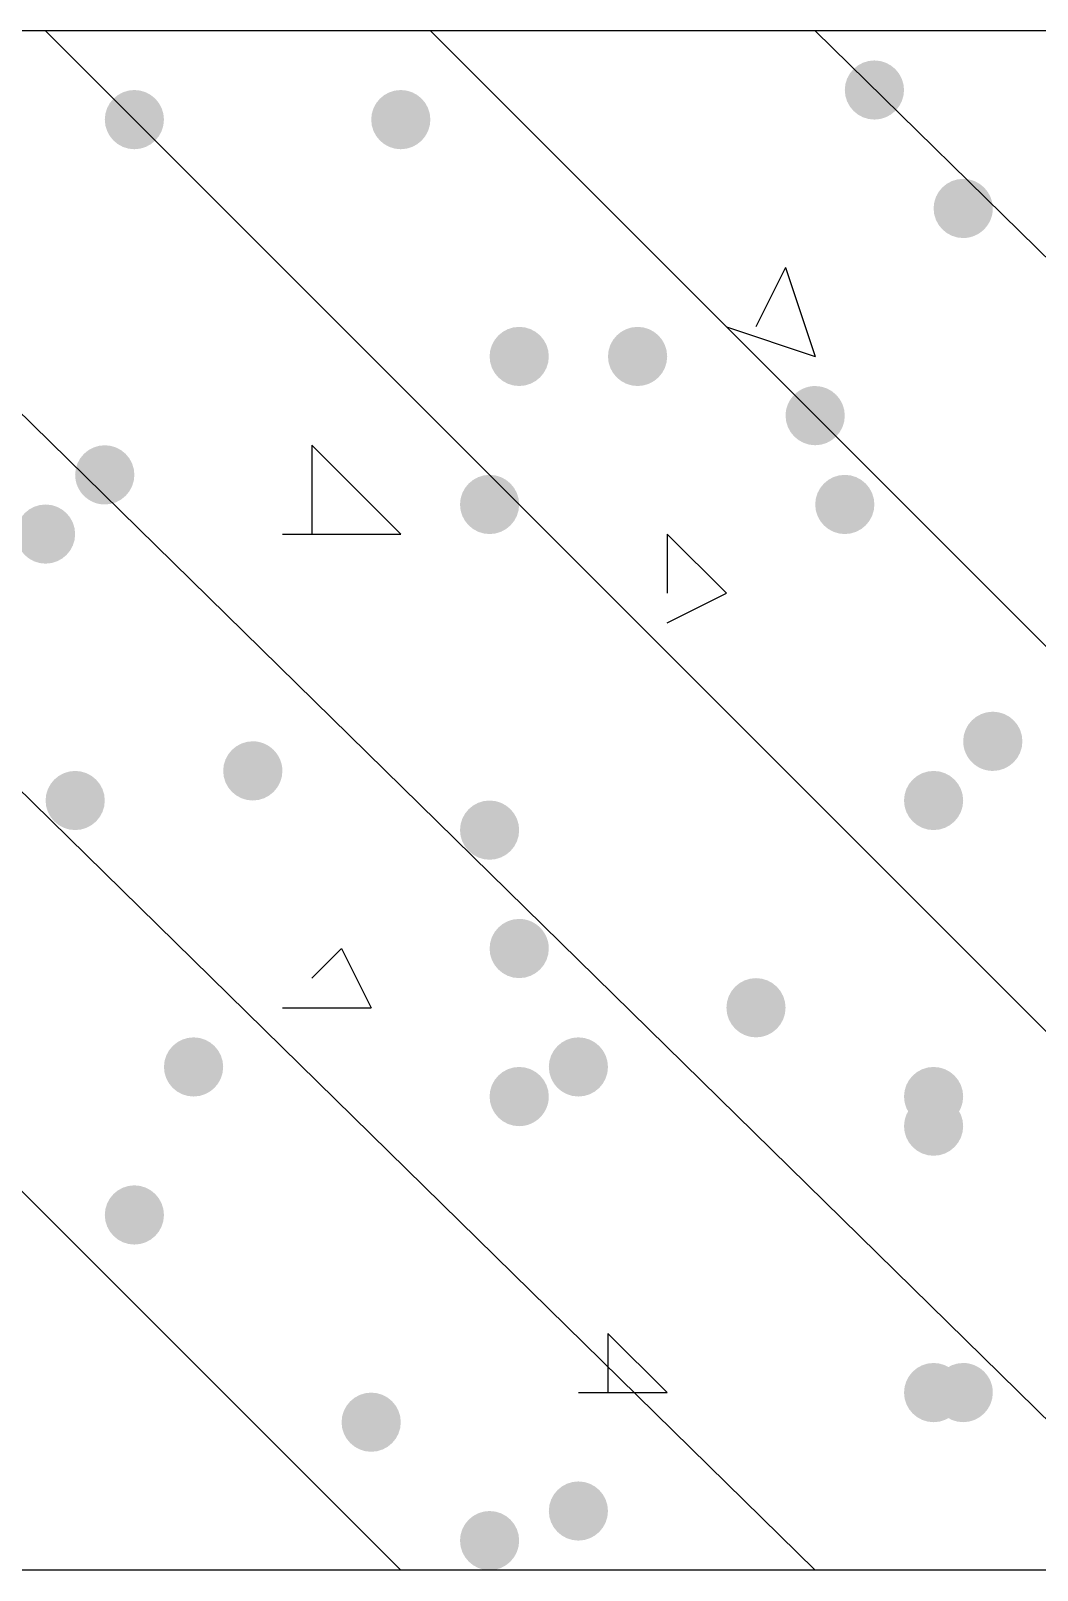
# Model space of a CAD drawing. Header units: inches. Extents: x 11 to 286, y 6 to 196.
# Drawn here: x 107.054 to 108.493, y 91.75 to 93.952 of the extents above; entities that cross this region are included whole.
import ezdxf

# ---------------------------------------------------------------- set-up
doc = ezdxf.new("R2010")
doc.units = ezdxf.units.IN
doc.header["$MEASUREMENT"] = 0
doc.layers.add('PDF_几何图形', color=7, linetype='Continuous')
doc.layers.add('PDF_实体填充', color=7, linetype='Continuous', true_color=0xffffff)

msp = doc.modelspace()

# ---------------------------------------------------------------- hatches: boundary and pattern name
at = {"layer": 'PDF_实体填充', "transparency": 33554559}
h = msp.add_hatch(color=7, dxfattribs=at)
edge = h.paths.add_edge_path(flags=0)
edge.add_spline(control_points=[(108.3028, 93.8671), (108.3028, 93.8438), (108.2837, 93.8248), (108.2604, 93.8248)], knot_values=[0, 0, 0, 0, 1, 1, 1, 1], degree=3, periodic=0)
edge.add_spline(control_points=[(108.2604, 93.8248), (108.2372, 93.8248), (108.2181, 93.8438), (108.2181, 93.8671)], knot_values=[0, 0, 0, 0, 1, 1, 1, 1], degree=3, periodic=0)
edge.add_line((108.2181, 93.8671), (108.2181, 93.8671))
edge.add_spline(control_points=[(108.2181, 93.8671), (108.2181, 93.8904), (108.2372, 93.9094), (108.2604, 93.9094)], knot_values=[0, 0, 0, 0, 1, 1, 1, 1], degree=3, periodic=0)
edge.add_spline(control_points=[(108.2604, 93.9094), (108.2837, 93.9094), (108.3028, 93.8904), (108.3028, 93.8671)], knot_values=[0, 0, 0, 0, 1, 1, 1, 1], degree=3, periodic=0)
edge.add_line((108.3028, 93.8671), (108.3028, 93.8671))
edge.add_line((108.3028, 93.8671), (108.3028, 93.8671))
h = msp.add_hatch(color=7, dxfattribs=at)
edge = h.paths.add_edge_path(flags=0)
edge.add_spline(control_points=[(107.2444, 93.8248), (107.2444, 93.8015), (107.2254, 93.7824), (107.2021, 93.7824)], knot_values=[0, 0, 0, 0, 1, 1, 1, 1], degree=3, periodic=0)
edge.add_spline(control_points=[(107.2021, 93.7824), (107.1788, 93.7824), (107.1598, 93.8015), (107.1598, 93.8248)], knot_values=[0, 0, 0, 0, 1, 1, 1, 1], degree=3, periodic=0)
edge.add_line((107.1598, 93.8248), (107.1598, 93.8248))
edge.add_spline(control_points=[(107.1598, 93.8248), (107.1598, 93.8481), (107.1788, 93.8671), (107.2021, 93.8671)], knot_values=[0, 0, 0, 0, 1, 1, 1, 1], degree=3, periodic=0)
edge.add_spline(control_points=[(107.2021, 93.8671), (107.2254, 93.8671), (107.2444, 93.8481), (107.2444, 93.8248)], knot_values=[0, 0, 0, 0, 1, 1, 1, 1], degree=3, periodic=0)
edge.add_line((107.2444, 93.8248), (107.2444, 93.8248))
edge.add_line((107.2444, 93.8248), (107.2444, 93.8248))
h = msp.add_hatch(color=7, dxfattribs=at)
edge = h.paths.add_edge_path(flags=0)
edge.add_spline(control_points=[(107.6254, 93.8248), (107.6254, 93.8015), (107.6064, 93.7824), (107.5831, 93.7824)], knot_values=[0, 0, 0, 0, 1, 1, 1, 1], degree=3, periodic=0)
edge.add_spline(control_points=[(107.5831, 93.7824), (107.5598, 93.7824), (107.5408, 93.8015), (107.5408, 93.8248)], knot_values=[0, 0, 0, 0, 1, 1, 1, 1], degree=3, periodic=0)
edge.add_line((107.5408, 93.8248), (107.5408, 93.8248))
edge.add_spline(control_points=[(107.5408, 93.8248), (107.5408, 93.8481), (107.5598, 93.8671), (107.5831, 93.8671)], knot_values=[0, 0, 0, 0, 1, 1, 1, 1], degree=3, periodic=0)
edge.add_spline(control_points=[(107.5831, 93.8671), (107.6064, 93.8671), (107.6254, 93.8481), (107.6254, 93.8248)], knot_values=[0, 0, 0, 0, 1, 1, 1, 1], degree=3, periodic=0)
edge.add_line((107.6254, 93.8248), (107.6254, 93.8248))
edge.add_line((107.6254, 93.8248), (107.6254, 93.8248))
h = msp.add_hatch(color=7, dxfattribs=at)
edge = h.paths.add_edge_path(flags=0)
edge.add_spline(control_points=[(108.4298, 93.6978), (108.4298, 93.6745), (108.4107, 93.6554), (108.3874, 93.6554)], knot_values=[0, 0, 0, 0, 1, 1, 1, 1], degree=3, periodic=0)
edge.add_spline(control_points=[(108.3874, 93.6554), (108.3642, 93.6554), (108.3451, 93.6745), (108.3451, 93.6978)], knot_values=[0, 0, 0, 0, 1, 1, 1, 1], degree=3, periodic=0)
edge.add_line((108.3451, 93.6978), (108.3451, 93.6978))
edge.add_spline(control_points=[(108.3451, 93.6978), (108.3451, 93.7211), (108.3642, 93.7401), (108.3874, 93.7401)], knot_values=[0, 0, 0, 0, 1, 1, 1, 1], degree=3, periodic=0)
edge.add_spline(control_points=[(108.3874, 93.7401), (108.4107, 93.7401), (108.4298, 93.7211), (108.4298, 93.6978)], knot_values=[0, 0, 0, 0, 1, 1, 1, 1], degree=3, periodic=0)
edge.add_line((108.4298, 93.6978), (108.4298, 93.6978))
edge.add_line((108.4298, 93.6978), (108.4298, 93.6978))
h = msp.add_hatch(color=7, dxfattribs=at)
edge = h.paths.add_edge_path(flags=0)
edge.add_spline(control_points=[(107.7948, 93.4861), (107.7948, 93.4628), (107.7757, 93.4438), (107.7524, 93.4438)], knot_values=[0, 0, 0, 0, 1, 1, 1, 1], degree=3, periodic=0)
edge.add_spline(control_points=[(107.7524, 93.4438), (107.7292, 93.4438), (107.7101, 93.4628), (107.7101, 93.4861)], knot_values=[0, 0, 0, 0, 1, 1, 1, 1], degree=3, periodic=0)
edge.add_line((107.7101, 93.4861), (107.7101, 93.4861))
edge.add_spline(control_points=[(107.7101, 93.4861), (107.7101, 93.5094), (107.7292, 93.5284), (107.7524, 93.5284)], knot_values=[0, 0, 0, 0, 1, 1, 1, 1], degree=3, periodic=0)
edge.add_spline(control_points=[(107.7524, 93.5284), (107.7757, 93.5284), (107.7948, 93.5094), (107.7948, 93.4861)], knot_values=[0, 0, 0, 0, 1, 1, 1, 1], degree=3, periodic=0)
edge.add_line((107.7948, 93.4861), (107.7948, 93.4861))
edge.add_line((107.7948, 93.4861), (107.7948, 93.4861))
h = msp.add_hatch(color=7, dxfattribs=at)
edge = h.paths.add_edge_path(flags=0)
edge.add_spline(control_points=[(107.9641, 93.4861), (107.9641, 93.4628), (107.9451, 93.4438), (107.9218, 93.4438)], knot_values=[0, 0, 0, 0, 1, 1, 1, 1], degree=3, periodic=0)
edge.add_spline(control_points=[(107.9218, 93.4438), (107.8985, 93.4438), (107.8794, 93.4628), (107.8794, 93.4861)], knot_values=[0, 0, 0, 0, 1, 1, 1, 1], degree=3, periodic=0)
edge.add_line((107.8794, 93.4861), (107.8794, 93.4861))
edge.add_spline(control_points=[(107.8794, 93.4861), (107.8794, 93.5094), (107.8985, 93.5284), (107.9218, 93.5284)], knot_values=[0, 0, 0, 0, 1, 1, 1, 1], degree=3, periodic=0)
edge.add_spline(control_points=[(107.9218, 93.5284), (107.9451, 93.5284), (107.9641, 93.5094), (107.9641, 93.4861)], knot_values=[0, 0, 0, 0, 1, 1, 1, 1], degree=3, periodic=0)
edge.add_line((107.9641, 93.4861), (107.9641, 93.4861))
edge.add_line((107.9641, 93.4861), (107.9641, 93.4861))
h = msp.add_hatch(color=7, dxfattribs=at)
edge = h.paths.add_edge_path(flags=0)
edge.add_spline(control_points=[(108.2181, 93.4014), (108.2181, 93.3782), (108.1991, 93.3591), (108.1758, 93.3591)], knot_values=[0, 0, 0, 0, 1, 1, 1, 1], degree=3, periodic=0)
edge.add_spline(control_points=[(108.1758, 93.3591), (108.1525, 93.3591), (108.1334, 93.3782), (108.1334, 93.4014)], knot_values=[0, 0, 0, 0, 1, 1, 1, 1], degree=3, periodic=0)
edge.add_line((108.1334, 93.4014), (108.1334, 93.4014))
edge.add_spline(control_points=[(108.1334, 93.4014), (108.1334, 93.4247), (108.1525, 93.4438), (108.1758, 93.4438)], knot_values=[0, 0, 0, 0, 1, 1, 1, 1], degree=3, periodic=0)
edge.add_spline(control_points=[(108.1758, 93.4438), (108.1991, 93.4438), (108.2181, 93.4247), (108.2181, 93.4014)], knot_values=[0, 0, 0, 0, 1, 1, 1, 1], degree=3, periodic=0)
edge.add_line((108.2181, 93.4014), (108.2181, 93.4014))
edge.add_line((108.2181, 93.4014), (108.2181, 93.4014))
h = msp.add_hatch(color=7, dxfattribs=at)
edge = h.paths.add_edge_path(flags=0)
edge.add_spline(control_points=[(107.2021, 93.3168), (107.2021, 93.2935), (107.1831, 93.2744), (107.1598, 93.2744)], knot_values=[0, 0, 0, 0, 1, 1, 1, 1], degree=3, periodic=0)
edge.add_spline(control_points=[(107.1598, 93.2744), (107.1365, 93.2744), (107.1174, 93.2935), (107.1174, 93.3168)], knot_values=[0, 0, 0, 0, 1, 1, 1, 1], degree=3, periodic=0)
edge.add_line((107.1174, 93.3168), (107.1174, 93.3168))
edge.add_spline(control_points=[(107.1174, 93.3168), (107.1174, 93.3401), (107.1365, 93.3591), (107.1598, 93.3591)], knot_values=[0, 0, 0, 0, 1, 1, 1, 1], degree=3, periodic=0)
edge.add_spline(control_points=[(107.1598, 93.3591), (107.1831, 93.3591), (107.2021, 93.3401), (107.2021, 93.3168)], knot_values=[0, 0, 0, 0, 1, 1, 1, 1], degree=3, periodic=0)
edge.add_line((107.2021, 93.3168), (107.2021, 93.3168))
edge.add_line((107.2021, 93.3168), (107.2021, 93.3168))
h = msp.add_hatch(color=7, dxfattribs=at)
edge = h.paths.add_edge_path(flags=0)
edge.add_spline(control_points=[(107.7524, 93.2744), (107.7524, 93.2512), (107.7334, 93.2321), (107.7101, 93.2321)], knot_values=[0, 0, 0, 0, 1, 1, 1, 1], degree=3, periodic=0)
edge.add_spline(control_points=[(107.7101, 93.2321), (107.6868, 93.2321), (107.6678, 93.2512), (107.6678, 93.2744)], knot_values=[0, 0, 0, 0, 1, 1, 1, 1], degree=3, periodic=0)
edge.add_line((107.6678, 93.2744), (107.6678, 93.2744))
edge.add_spline(control_points=[(107.6678, 93.2744), (107.6678, 93.2977), (107.6868, 93.3168), (107.7101, 93.3168)], knot_values=[0, 0, 0, 0, 1, 1, 1, 1], degree=3, periodic=0)
edge.add_spline(control_points=[(107.7101, 93.3168), (107.7334, 93.3168), (107.7524, 93.2977), (107.7524, 93.2744)], knot_values=[0, 0, 0, 0, 1, 1, 1, 1], degree=3, periodic=0)
edge.add_line((107.7524, 93.2744), (107.7524, 93.2744))
edge.add_line((107.7524, 93.2744), (107.7524, 93.2744))
h = msp.add_hatch(color=7, dxfattribs=at)
edge = h.paths.add_edge_path(flags=0)
edge.add_spline(control_points=[(108.2604, 93.2744), (108.2604, 93.2512), (108.2414, 93.2321), (108.2181, 93.2321)], knot_values=[0, 0, 0, 0, 1, 1, 1, 1], degree=3, periodic=0)
edge.add_spline(control_points=[(108.2181, 93.2321), (108.1948, 93.2321), (108.1758, 93.2512), (108.1758, 93.2744)], knot_values=[0, 0, 0, 0, 1, 1, 1, 1], degree=3, periodic=0)
edge.add_line((108.1758, 93.2744), (108.1758, 93.2744))
edge.add_spline(control_points=[(108.1758, 93.2744), (108.1758, 93.2977), (108.1948, 93.3168), (108.2181, 93.3168)], knot_values=[0, 0, 0, 0, 1, 1, 1, 1], degree=3, periodic=0)
edge.add_spline(control_points=[(108.2181, 93.3168), (108.2414, 93.3168), (108.2604, 93.2977), (108.2604, 93.2744)], knot_values=[0, 0, 0, 0, 1, 1, 1, 1], degree=3, periodic=0)
edge.add_line((108.2604, 93.2744), (108.2604, 93.2744))
edge.add_line((108.2604, 93.2744), (108.2604, 93.2744))
h = msp.add_hatch(color=7, dxfattribs=at)
edge = h.paths.add_edge_path(flags=0)
edge.add_spline(control_points=[(107.1174, 93.2321), (107.1174, 93.2088), (107.0984, 93.1898), (107.0751, 93.1898)], knot_values=[0, 0, 0, 0, 1, 1, 1, 1], degree=3, periodic=0)
edge.add_spline(control_points=[(107.0751, 93.1898), (107.0518, 93.1898), (107.0328, 93.2088), (107.0328, 93.2321)], knot_values=[0, 0, 0, 0, 1, 1, 1, 1], degree=3, periodic=0)
edge.add_line((107.0328, 93.2321), (107.0328, 93.2321))
edge.add_spline(control_points=[(107.0328, 93.2321), (107.0328, 93.2554), (107.0518, 93.2744), (107.0751, 93.2744)], knot_values=[0, 0, 0, 0, 1, 1, 1, 1], degree=3, periodic=0)
edge.add_spline(control_points=[(107.0751, 93.2744), (107.0984, 93.2744), (107.1174, 93.2554), (107.1174, 93.2321)], knot_values=[0, 0, 0, 0, 1, 1, 1, 1], degree=3, periodic=0)
edge.add_line((107.1174, 93.2321), (107.1174, 93.2321))
edge.add_line((107.1174, 93.2321), (107.1174, 93.2321))
h = msp.add_hatch(color=7, dxfattribs=at)
edge = h.paths.add_edge_path(flags=0)
edge.add_spline(control_points=[(108.4721, 92.9358), (108.4721, 92.9125), (108.4531, 92.8934), (108.4298, 92.8934)], knot_values=[0, 0, 0, 0, 1, 1, 1, 1], degree=3, periodic=0)
edge.add_spline(control_points=[(108.4298, 92.8934), (108.4065, 92.8934), (108.3874, 92.9125), (108.3874, 92.9358)], knot_values=[0, 0, 0, 0, 1, 1, 1, 1], degree=3, periodic=0)
edge.add_line((108.3874, 92.9358), (108.3874, 92.9358))
edge.add_spline(control_points=[(108.3874, 92.9358), (108.3874, 92.9591), (108.4065, 92.9781), (108.4298, 92.9781)], knot_values=[0, 0, 0, 0, 1, 1, 1, 1], degree=3, periodic=0)
edge.add_spline(control_points=[(108.4298, 92.9781), (108.4531, 92.9781), (108.4721, 92.9591), (108.4721, 92.9358)], knot_values=[0, 0, 0, 0, 1, 1, 1, 1], degree=3, periodic=0)
edge.add_line((108.4721, 92.9358), (108.4721, 92.9358))
edge.add_line((108.4721, 92.9358), (108.4721, 92.9358))
h = msp.add_hatch(color=7, dxfattribs=at)
edge = h.paths.add_edge_path(flags=0)
edge.add_spline(control_points=[(107.4138, 92.8934), (107.4138, 92.8702), (107.3947, 92.8511), (107.3714, 92.8511)], knot_values=[0, 0, 0, 0, 1, 1, 1, 1], degree=3, periodic=0)
edge.add_spline(control_points=[(107.3714, 92.8511), (107.3482, 92.8511), (107.3291, 92.8702), (107.3291, 92.8934)], knot_values=[0, 0, 0, 0, 1, 1, 1, 1], degree=3, periodic=0)
edge.add_line((107.3291, 92.8934), (107.3291, 92.8934))
edge.add_spline(control_points=[(107.3291, 92.8934), (107.3291, 92.9167), (107.3482, 92.9358), (107.3714, 92.9358)], knot_values=[0, 0, 0, 0, 1, 1, 1, 1], degree=3, periodic=0)
edge.add_spline(control_points=[(107.3714, 92.9358), (107.3947, 92.9358), (107.4138, 92.9167), (107.4138, 92.8934)], knot_values=[0, 0, 0, 0, 1, 1, 1, 1], degree=3, periodic=0)
edge.add_line((107.4138, 92.8934), (107.4138, 92.8934))
edge.add_line((107.4138, 92.8934), (107.4138, 92.8934))
h = msp.add_hatch(color=7, dxfattribs=at)
edge = h.paths.add_edge_path(flags=0)
edge.add_spline(control_points=[(107.1598, 92.8511), (107.1598, 92.8278), (107.1407, 92.8088), (107.1174, 92.8088)], knot_values=[0, 0, 0, 0, 1, 1, 1, 1], degree=3, periodic=0)
edge.add_spline(control_points=[(107.1174, 92.8088), (107.0942, 92.8088), (107.0751, 92.8278), (107.0751, 92.8511)], knot_values=[0, 0, 0, 0, 1, 1, 1, 1], degree=3, periodic=0)
edge.add_line((107.0751, 92.8511), (107.0751, 92.8511))
edge.add_spline(control_points=[(107.0751, 92.8511), (107.0751, 92.8744), (107.0942, 92.8934), (107.1174, 92.8934)], knot_values=[0, 0, 0, 0, 1, 1, 1, 1], degree=3, periodic=0)
edge.add_spline(control_points=[(107.1174, 92.8934), (107.1407, 92.8934), (107.1598, 92.8744), (107.1598, 92.8511)], knot_values=[0, 0, 0, 0, 1, 1, 1, 1], degree=3, periodic=0)
edge.add_line((107.1598, 92.8511), (107.1598, 92.8511))
edge.add_line((107.1598, 92.8511), (107.1598, 92.8511))
h = msp.add_hatch(color=7, dxfattribs=at)
edge = h.paths.add_edge_path(flags=0)
edge.add_spline(control_points=[(108.3874, 92.8511), (108.3874, 92.8278), (108.3684, 92.8088), (108.3451, 92.8088)], knot_values=[0, 0, 0, 0, 1, 1, 1, 1], degree=3, periodic=0)
edge.add_spline(control_points=[(108.3451, 92.8088), (108.3218, 92.8088), (108.3028, 92.8278), (108.3028, 92.8511)], knot_values=[0, 0, 0, 0, 1, 1, 1, 1], degree=3, periodic=0)
edge.add_line((108.3028, 92.8511), (108.3028, 92.8511))
edge.add_spline(control_points=[(108.3028, 92.8511), (108.3028, 92.8744), (108.3218, 92.8934), (108.3451, 92.8934)], knot_values=[0, 0, 0, 0, 1, 1, 1, 1], degree=3, periodic=0)
edge.add_spline(control_points=[(108.3451, 92.8934), (108.3684, 92.8934), (108.3874, 92.8744), (108.3874, 92.8511)], knot_values=[0, 0, 0, 0, 1, 1, 1, 1], degree=3, periodic=0)
edge.add_line((108.3874, 92.8511), (108.3874, 92.8511))
edge.add_line((108.3874, 92.8511), (108.3874, 92.8511))
h = msp.add_hatch(color=7, dxfattribs=at)
edge = h.paths.add_edge_path(flags=0)
edge.add_spline(control_points=[(107.7524, 92.8088), (107.7524, 92.7855), (107.7334, 92.7664), (107.7101, 92.7664)], knot_values=[0, 0, 0, 0, 1, 1, 1, 1], degree=3, periodic=0)
edge.add_spline(control_points=[(107.7101, 92.7664), (107.6868, 92.7664), (107.6678, 92.7855), (107.6678, 92.8088)], knot_values=[0, 0, 0, 0, 1, 1, 1, 1], degree=3, periodic=0)
edge.add_line((107.6678, 92.8088), (107.6678, 92.8088))
edge.add_spline(control_points=[(107.6678, 92.8088), (107.6678, 92.8321), (107.6868, 92.8511), (107.7101, 92.8511)], knot_values=[0, 0, 0, 0, 1, 1, 1, 1], degree=3, periodic=0)
edge.add_spline(control_points=[(107.7101, 92.8511), (107.7334, 92.8511), (107.7524, 92.8321), (107.7524, 92.8088)], knot_values=[0, 0, 0, 0, 1, 1, 1, 1], degree=3, periodic=0)
edge.add_line((107.7524, 92.8088), (107.7524, 92.8088))
edge.add_line((107.7524, 92.8088), (107.7524, 92.8088))
h = msp.add_hatch(color=7, dxfattribs=at)
edge = h.paths.add_edge_path(flags=0)
edge.add_spline(control_points=[(107.7948, 92.6394), (107.7948, 92.6162), (107.7757, 92.5971), (107.7524, 92.5971)], knot_values=[0, 0, 0, 0, 1, 1, 1, 1], degree=3, periodic=0)
edge.add_spline(control_points=[(107.7524, 92.5971), (107.7292, 92.5971), (107.7101, 92.6162), (107.7101, 92.6394)], knot_values=[0, 0, 0, 0, 1, 1, 1, 1], degree=3, periodic=0)
edge.add_line((107.7101, 92.6394), (107.7101, 92.6394))
edge.add_spline(control_points=[(107.7101, 92.6394), (107.7101, 92.6627), (107.7292, 92.6818), (107.7524, 92.6818)], knot_values=[0, 0, 0, 0, 1, 1, 1, 1], degree=3, periodic=0)
edge.add_spline(control_points=[(107.7524, 92.6818), (107.7757, 92.6818), (107.7948, 92.6627), (107.7948, 92.6394)], knot_values=[0, 0, 0, 0, 1, 1, 1, 1], degree=3, periodic=0)
edge.add_line((107.7948, 92.6394), (107.7948, 92.6394))
edge.add_line((107.7948, 92.6394), (107.7948, 92.6394))
h = msp.add_hatch(color=7, dxfattribs=at)
edge = h.paths.add_edge_path(flags=0)
edge.add_spline(control_points=[(108.1334, 92.5548), (108.1334, 92.5315), (108.1144, 92.5124), (108.0911, 92.5124)], knot_values=[0, 0, 0, 0, 1, 1, 1, 1], degree=3, periodic=0)
edge.add_spline(control_points=[(108.0911, 92.5124), (108.0678, 92.5124), (108.0488, 92.5315), (108.0488, 92.5548)], knot_values=[0, 0, 0, 0, 1, 1, 1, 1], degree=3, periodic=0)
edge.add_line((108.0488, 92.5548), (108.0488, 92.5548))
edge.add_spline(control_points=[(108.0488, 92.5548), (108.0488, 92.5781), (108.0678, 92.5971), (108.0911, 92.5971)], knot_values=[0, 0, 0, 0, 1, 1, 1, 1], degree=3, periodic=0)
edge.add_spline(control_points=[(108.0911, 92.5971), (108.1144, 92.5971), (108.1334, 92.5781), (108.1334, 92.5548)], knot_values=[0, 0, 0, 0, 1, 1, 1, 1], degree=3, periodic=0)
edge.add_line((108.1334, 92.5548), (108.1334, 92.5548))
edge.add_line((108.1334, 92.5548), (108.1334, 92.5548))
h = msp.add_hatch(color=7, dxfattribs=at)
edge = h.paths.add_edge_path(flags=0)
edge.add_spline(control_points=[(107.3291, 92.4701), (107.3291, 92.4468), (107.3101, 92.4278), (107.2868, 92.4278)], knot_values=[0, 0, 0, 0, 1, 1, 1, 1], degree=3, periodic=0)
edge.add_spline(control_points=[(107.2868, 92.4278), (107.2635, 92.4278), (107.2444, 92.4468), (107.2444, 92.4701)], knot_values=[0, 0, 0, 0, 1, 1, 1, 1], degree=3, periodic=0)
edge.add_line((107.2444, 92.4701), (107.2444, 92.4701))
edge.add_spline(control_points=[(107.2444, 92.4701), (107.2444, 92.4934), (107.2635, 92.5124), (107.2868, 92.5124)], knot_values=[0, 0, 0, 0, 1, 1, 1, 1], degree=3, periodic=0)
edge.add_spline(control_points=[(107.2868, 92.5124), (107.3101, 92.5124), (107.3291, 92.4934), (107.3291, 92.4701)], knot_values=[0, 0, 0, 0, 1, 1, 1, 1], degree=3, periodic=0)
edge.add_line((107.3291, 92.4701), (107.3291, 92.4701))
edge.add_line((107.3291, 92.4701), (107.3291, 92.4701))
h = msp.add_hatch(color=7, dxfattribs=at)
edge = h.paths.add_edge_path(flags=0)
edge.add_spline(control_points=[(107.8794, 92.4701), (107.8794, 92.4468), (107.8604, 92.4278), (107.8371, 92.4278)], knot_values=[0, 0, 0, 0, 1, 1, 1, 1], degree=3, periodic=0)
edge.add_spline(control_points=[(107.8371, 92.4278), (107.8138, 92.4278), (107.7948, 92.4468), (107.7948, 92.4701)], knot_values=[0, 0, 0, 0, 1, 1, 1, 1], degree=3, periodic=0)
edge.add_line((107.7948, 92.4701), (107.7948, 92.4701))
edge.add_spline(control_points=[(107.7948, 92.4701), (107.7948, 92.4934), (107.8138, 92.5124), (107.8371, 92.5124)], knot_values=[0, 0, 0, 0, 1, 1, 1, 1], degree=3, periodic=0)
edge.add_spline(control_points=[(107.8371, 92.5124), (107.8604, 92.5124), (107.8794, 92.4934), (107.8794, 92.4701)], knot_values=[0, 0, 0, 0, 1, 1, 1, 1], degree=3, periodic=0)
edge.add_line((107.8794, 92.4701), (107.8794, 92.4701))
edge.add_line((107.8794, 92.4701), (107.8794, 92.4701))
h = msp.add_hatch(color=7, dxfattribs=at)
edge = h.paths.add_edge_path(flags=0)
edge.add_spline(control_points=[(107.7948, 92.4278), (107.7948, 92.4045), (107.7757, 92.3854), (107.7524, 92.3854)], knot_values=[0, 0, 0, 0, 1, 1, 1, 1], degree=3, periodic=0)
edge.add_spline(control_points=[(107.7524, 92.3854), (107.7292, 92.3854), (107.7101, 92.4045), (107.7101, 92.4278)], knot_values=[0, 0, 0, 0, 1, 1, 1, 1], degree=3, periodic=0)
edge.add_line((107.7101, 92.4278), (107.7101, 92.4278))
edge.add_spline(control_points=[(107.7101, 92.4278), (107.7101, 92.4511), (107.7292, 92.4701), (107.7524, 92.4701)], knot_values=[0, 0, 0, 0, 1, 1, 1, 1], degree=3, periodic=0)
edge.add_spline(control_points=[(107.7524, 92.4701), (107.7757, 92.4701), (107.7948, 92.4511), (107.7948, 92.4278)], knot_values=[0, 0, 0, 0, 1, 1, 1, 1], degree=3, periodic=0)
edge.add_line((107.7948, 92.4278), (107.7948, 92.4278))
edge.add_line((107.7948, 92.4278), (107.7948, 92.4278))
h = msp.add_hatch(color=7, dxfattribs=at)
edge = h.paths.add_edge_path(flags=0)
edge.add_spline(control_points=[(108.3874, 92.4278), (108.3874, 92.4045), (108.3684, 92.3854), (108.3451, 92.3854)], knot_values=[0, 0, 0, 0, 1, 1, 1, 1], degree=3, periodic=0)
edge.add_spline(control_points=[(108.3451, 92.3854), (108.3218, 92.3854), (108.3028, 92.4045), (108.3028, 92.4278)], knot_values=[0, 0, 0, 0, 1, 1, 1, 1], degree=3, periodic=0)
edge.add_line((108.3028, 92.4278), (108.3028, 92.4278))
edge.add_spline(control_points=[(108.3028, 92.4278), (108.3028, 92.4511), (108.3218, 92.4701), (108.3451, 92.4701)], knot_values=[0, 0, 0, 0, 1, 1, 1, 1], degree=3, periodic=0)
edge.add_spline(control_points=[(108.3451, 92.4701), (108.3684, 92.4701), (108.3874, 92.4511), (108.3874, 92.4278)], knot_values=[0, 0, 0, 0, 1, 1, 1, 1], degree=3, periodic=0)
edge.add_line((108.3874, 92.4278), (108.3874, 92.4278))
edge.add_line((108.3874, 92.4278), (108.3874, 92.4278))
h = msp.add_hatch(color=7, dxfattribs=at)
edge = h.paths.add_edge_path(flags=0)
edge.add_spline(control_points=[(108.3874, 92.3854), (108.3874, 92.3622), (108.3684, 92.3431), (108.3451, 92.3431)], knot_values=[0, 0, 0, 0, 1, 1, 1, 1], degree=3, periodic=0)
edge.add_spline(control_points=[(108.3451, 92.3431), (108.3218, 92.3431), (108.3028, 92.3622), (108.3028, 92.3854)], knot_values=[0, 0, 0, 0, 1, 1, 1, 1], degree=3, periodic=0)
edge.add_line((108.3028, 92.3854), (108.3028, 92.3854))
edge.add_spline(control_points=[(108.3028, 92.3854), (108.3028, 92.4087), (108.3218, 92.4278), (108.3451, 92.4278)], knot_values=[0, 0, 0, 0, 1, 1, 1, 1], degree=3, periodic=0)
edge.add_spline(control_points=[(108.3451, 92.4278), (108.3684, 92.4278), (108.3874, 92.4087), (108.3874, 92.3854)], knot_values=[0, 0, 0, 0, 1, 1, 1, 1], degree=3, periodic=0)
edge.add_line((108.3874, 92.3854), (108.3874, 92.3854))
edge.add_line((108.3874, 92.3854), (108.3874, 92.3854))
h = msp.add_hatch(color=7, dxfattribs=at)
edge = h.paths.add_edge_path(flags=0)
edge.add_spline(control_points=[(107.2444, 92.2584), (107.2444, 92.2352), (107.2254, 92.2161), (107.2021, 92.2161)], knot_values=[0, 0, 0, 0, 1, 1, 1, 1], degree=3, periodic=0)
edge.add_spline(control_points=[(107.2021, 92.2161), (107.1788, 92.2161), (107.1598, 92.2352), (107.1598, 92.2584)], knot_values=[0, 0, 0, 0, 1, 1, 1, 1], degree=3, periodic=0)
edge.add_line((107.1598, 92.2584), (107.1598, 92.2584))
edge.add_spline(control_points=[(107.1598, 92.2584), (107.1598, 92.2817), (107.1788, 92.3008), (107.2021, 92.3008)], knot_values=[0, 0, 0, 0, 1, 1, 1, 1], degree=3, periodic=0)
edge.add_spline(control_points=[(107.2021, 92.3008), (107.2254, 92.3008), (107.2444, 92.2817), (107.2444, 92.2584)], knot_values=[0, 0, 0, 0, 1, 1, 1, 1], degree=3, periodic=0)
edge.add_line((107.2444, 92.2584), (107.2444, 92.2584))
edge.add_line((107.2444, 92.2584), (107.2444, 92.2584))
h = msp.add_hatch(color=7, dxfattribs=at)
edge = h.paths.add_edge_path(flags=0)
edge.add_spline(control_points=[(108.3874, 92.0044), (108.3874, 91.9812), (108.3684, 91.9621), (108.3451, 91.9621)], knot_values=[0, 0, 0, 0, 1, 1, 1, 1], degree=3, periodic=0)
edge.add_spline(control_points=[(108.3451, 91.9621), (108.3218, 91.9621), (108.3028, 91.9812), (108.3028, 92.0044)], knot_values=[0, 0, 0, 0, 1, 1, 1, 1], degree=3, periodic=0)
edge.add_line((108.3028, 92.0044), (108.3028, 92.0044))
edge.add_spline(control_points=[(108.3028, 92.0044), (108.3028, 92.0277), (108.3218, 92.0468), (108.3451, 92.0468)], knot_values=[0, 0, 0, 0, 1, 1, 1, 1], degree=3, periodic=0)
edge.add_spline(control_points=[(108.3451, 92.0468), (108.3684, 92.0468), (108.3874, 92.0277), (108.3874, 92.0044)], knot_values=[0, 0, 0, 0, 1, 1, 1, 1], degree=3, periodic=0)
edge.add_line((108.3874, 92.0044), (108.3874, 92.0044))
edge.add_line((108.3874, 92.0044), (108.3874, 92.0044))
h = msp.add_hatch(color=7, dxfattribs=at)
edge = h.paths.add_edge_path(flags=0)
edge.add_spline(control_points=[(108.4298, 92.0044), (108.4298, 91.9812), (108.4107, 91.9621), (108.3874, 91.9621)], knot_values=[0, 0, 0, 0, 1, 1, 1, 1], degree=3, periodic=0)
edge.add_spline(control_points=[(108.3874, 91.9621), (108.3642, 91.9621), (108.3451, 91.9812), (108.3451, 92.0044)], knot_values=[0, 0, 0, 0, 1, 1, 1, 1], degree=3, periodic=0)
edge.add_line((108.3451, 92.0044), (108.3451, 92.0044))
edge.add_spline(control_points=[(108.3451, 92.0044), (108.3451, 92.0277), (108.3642, 92.0468), (108.3874, 92.0468)], knot_values=[0, 0, 0, 0, 1, 1, 1, 1], degree=3, periodic=0)
edge.add_spline(control_points=[(108.3874, 92.0468), (108.4107, 92.0468), (108.4298, 92.0277), (108.4298, 92.0044)], knot_values=[0, 0, 0, 0, 1, 1, 1, 1], degree=3, periodic=0)
edge.add_line((108.4298, 92.0044), (108.4298, 92.0044))
edge.add_line((108.4298, 92.0044), (108.4298, 92.0044))
h = msp.add_hatch(color=7, dxfattribs=at)
edge = h.paths.add_edge_path(flags=0)
edge.add_spline(control_points=[(107.5831, 91.9621), (107.5831, 91.9388), (107.5641, 91.9198), (107.5408, 91.9198)], knot_values=[0, 0, 0, 0, 1, 1, 1, 1], degree=3, periodic=0)
edge.add_spline(control_points=[(107.5408, 91.9198), (107.5175, 91.9198), (107.4984, 91.9388), (107.4984, 91.9621)], knot_values=[0, 0, 0, 0, 1, 1, 1, 1], degree=3, periodic=0)
edge.add_line((107.4984, 91.9621), (107.4984, 91.9621))
edge.add_spline(control_points=[(107.4984, 91.9621), (107.4984, 91.9854), (107.5175, 92.0044), (107.5408, 92.0044)], knot_values=[0, 0, 0, 0, 1, 1, 1, 1], degree=3, periodic=0)
edge.add_spline(control_points=[(107.5408, 92.0044), (107.5641, 92.0044), (107.5831, 91.9854), (107.5831, 91.9621)], knot_values=[0, 0, 0, 0, 1, 1, 1, 1], degree=3, periodic=0)
edge.add_line((107.5831, 91.9621), (107.5831, 91.9621))
edge.add_line((107.5831, 91.9621), (107.5831, 91.9621))
h = msp.add_hatch(color=7, dxfattribs=at)
edge = h.paths.add_edge_path(flags=0)
edge.add_spline(control_points=[(107.8794, 91.8351), (107.8794, 91.8118), (107.8604, 91.7928), (107.8371, 91.7928)], knot_values=[0, 0, 0, 0, 1, 1, 1, 1], degree=3, periodic=0)
edge.add_spline(control_points=[(107.8371, 91.7928), (107.8138, 91.7928), (107.7948, 91.8118), (107.7948, 91.8351)], knot_values=[0, 0, 0, 0, 1, 1, 1, 1], degree=3, periodic=0)
edge.add_line((107.7948, 91.8351), (107.7948, 91.8351))
edge.add_spline(control_points=[(107.7948, 91.8351), (107.7948, 91.8584), (107.8138, 91.8774), (107.8371, 91.8774)], knot_values=[0, 0, 0, 0, 1, 1, 1, 1], degree=3, periodic=0)
edge.add_spline(control_points=[(107.8371, 91.8774), (107.8604, 91.8774), (107.8794, 91.8584), (107.8794, 91.8351)], knot_values=[0, 0, 0, 0, 1, 1, 1, 1], degree=3, periodic=0)
edge.add_line((107.8794, 91.8351), (107.8794, 91.8351))
edge.add_line((107.8794, 91.8351), (107.8794, 91.8351))
h = msp.add_hatch(color=7, dxfattribs=at)
edge = h.paths.add_edge_path(flags=0)
edge.add_spline(control_points=[(107.7524, 91.7928), (107.7524, 91.7695), (107.7334, 91.7504), (107.7101, 91.7504)], knot_values=[0, 0, 0, 0, 1, 1, 1, 1], degree=3, periodic=0)
edge.add_spline(control_points=[(107.7101, 91.7504), (107.6868, 91.7504), (107.6678, 91.7695), (107.6678, 91.7928)], knot_values=[0, 0, 0, 0, 1, 1, 1, 1], degree=3, periodic=0)
edge.add_line((107.6678, 91.7928), (107.6678, 91.7928))
edge.add_spline(control_points=[(107.6678, 91.7928), (107.6678, 91.8161), (107.6868, 91.8351), (107.7101, 91.8351)], knot_values=[0, 0, 0, 0, 1, 1, 1, 1], degree=3, periodic=0)
edge.add_spline(control_points=[(107.7101, 91.8351), (107.7334, 91.8351), (107.7524, 91.8161), (107.7524, 91.7928)], knot_values=[0, 0, 0, 0, 1, 1, 1, 1], degree=3, periodic=0)
edge.add_line((107.7524, 91.7928), (107.7524, 91.7928))
edge.add_line((107.7524, 91.7928), (107.7524, 91.7928))

# ---------------------------------------------------------------- linework, layer by layer
at = {"layer": 'PDF_几何图形'}
for p, q in [((121.7224, 93.9518), (82.5218, 93.9518)), ((105.3818, 93.9518), (107.5831, 91.7504)), ((105.9321, 93.9518), (108.1758, 91.7504)), ((106.4824, 93.9518), (108.7261, 91.7504)), ((107.0751, 93.9518), (109.2764, 91.7504)), ((107.6254, 93.9518), (109.8268, 91.7504)), ((108.1758, 93.9518), (110.4194, 91.7504)), ((108.1334, 93.6131), (108.0911, 93.5284)), ((108.1334, 93.6131), (108.1758, 93.4861)), ((108.0488, 93.5284), (108.1758, 93.4861)), ((107.4561, 93.3591), (107.5831, 93.2321)), ((107.4561, 93.3591), (107.4561, 93.2321)), ((107.4138, 93.2321), (107.5831, 93.2321)), ((107.9641, 93.2321), (108.0488, 93.1474)), ((107.9641, 93.2321), (107.9641, 93.1474)), ((107.9641, 93.1051), (108.0488, 93.1474)), ((107.4984, 92.6394), (107.4561, 92.5971)), ((107.4984, 92.6394), (107.5408, 92.5548)), ((107.4138, 92.5548), (107.5408, 92.5548)), ((107.8794, 92.0891), (107.9641, 92.0044)), ((107.8794, 92.0891), (107.8794, 92.0044)), ((107.8371, 92.0044), (107.9641, 92.0044)), ((121.7224, 91.7504), (84.6384, 91.7504))]:
    msp.add_line(p, q, dxfattribs=at)

doc.saveas('drawing.dxf')
